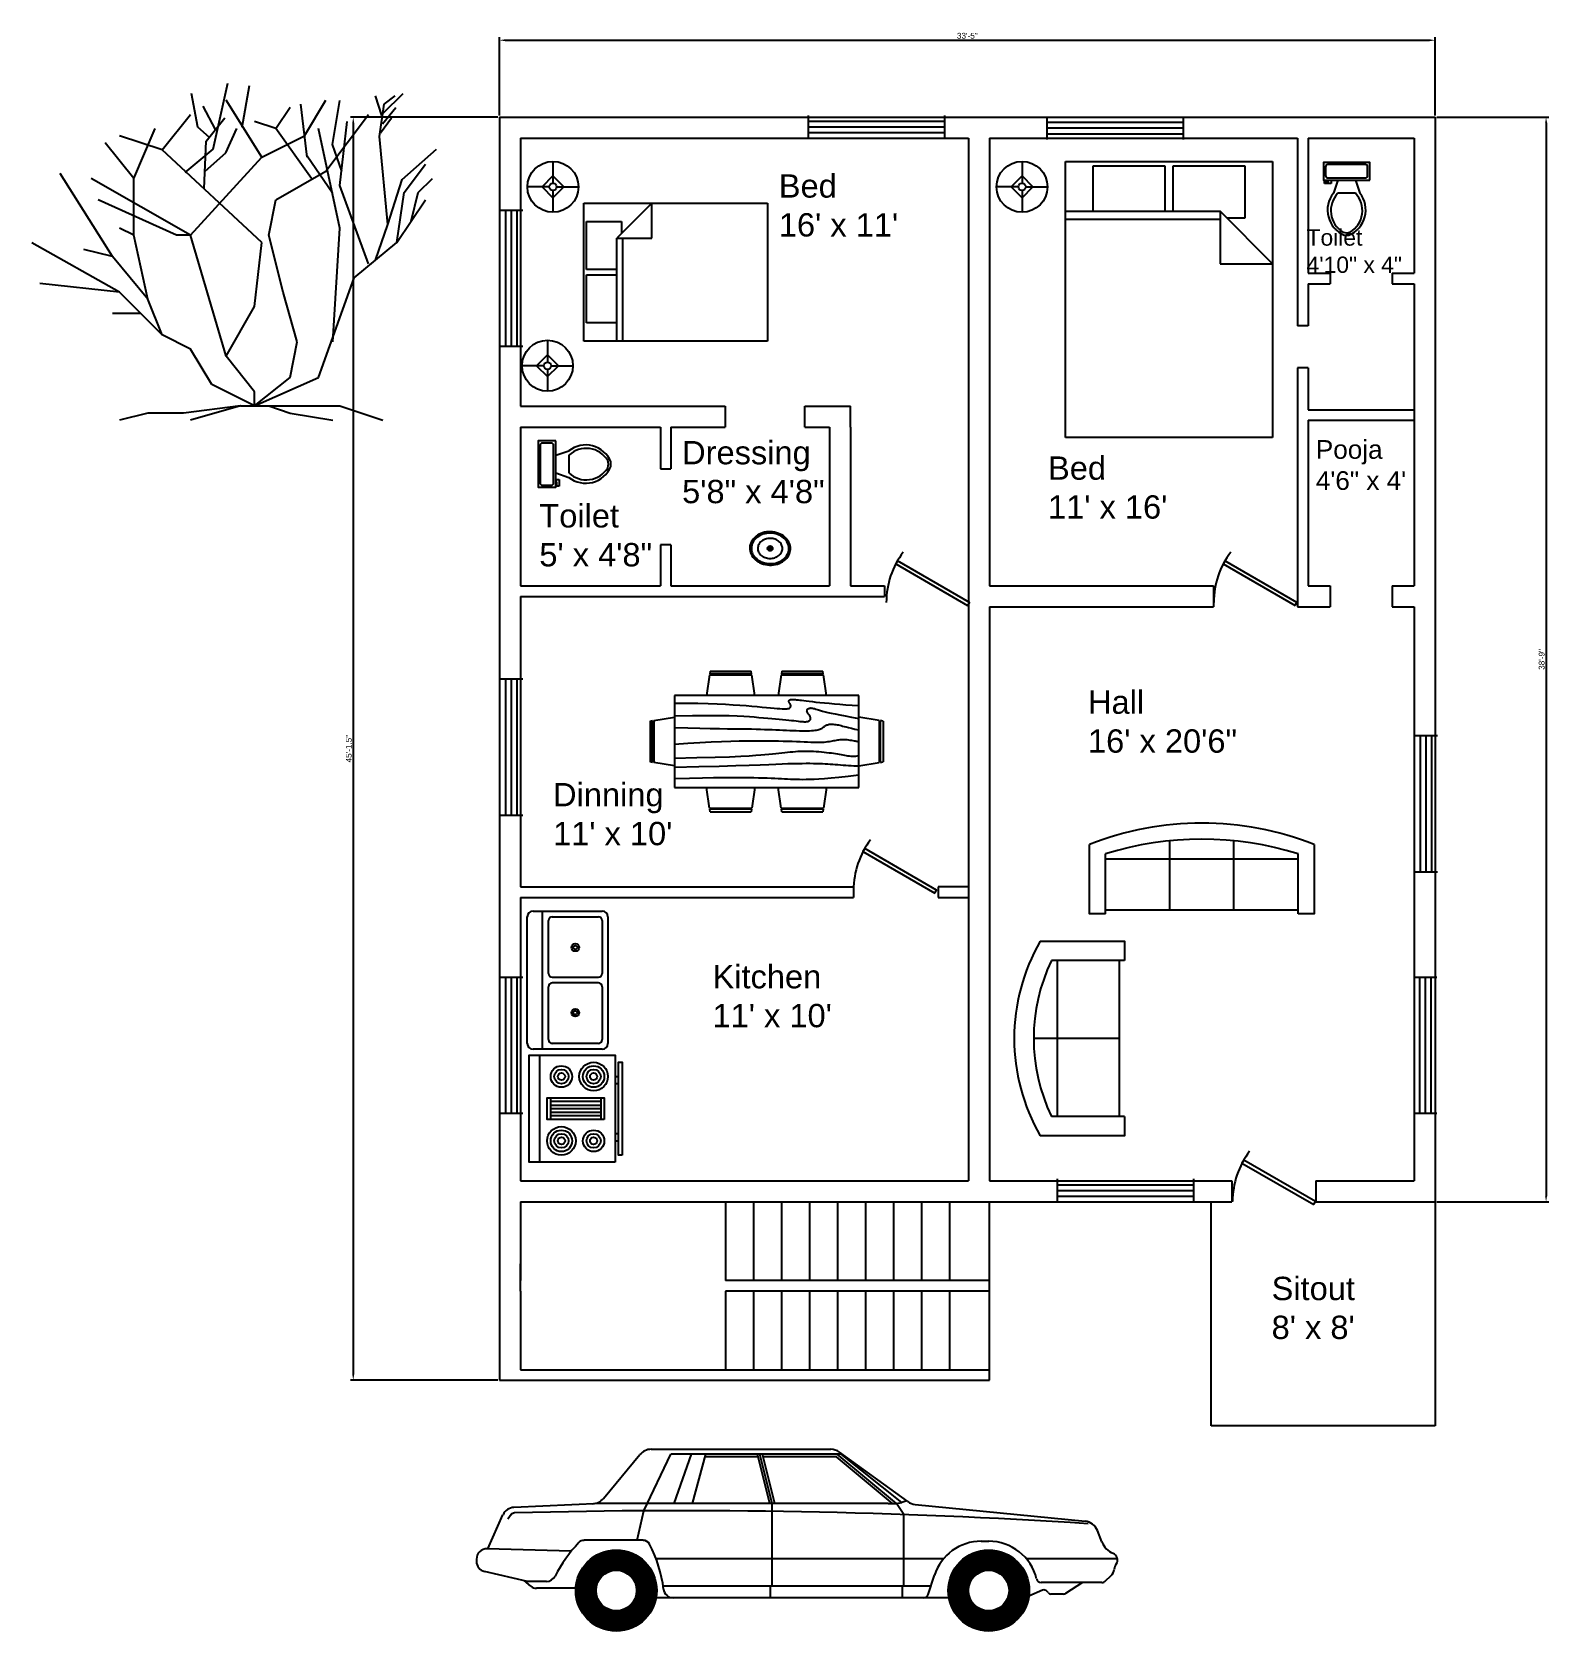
# Model space of a CAD drawing. Header units: millimetres. Extents: x 1328 to 1978, y 1372 to 2058.
import ezdxf

# ---------------------------------------------------------------- set-up
doc = ezdxf.new("R2010")
doc.units = ezdxf.units.MM
for name, color, linetype in [('dim', 16, 'Continuous'), ('landscape', 10, 'Continuous'), ('Title Block', 202, 'Continuous')]:
    doc.layers.add(name, color=color, linetype=linetype)
doc.styles.get("Standard").update_dxf_attribs({"font": 'arial.ttf'})
doc.dimstyles.new('Copy of ISO-25', dxfattribs={"dimtxt": 2.5, "dimasz": 2.5, "dimexe": 1.2495, "dimexo": 0.625, "dimtad": 1, "dimlunit": 3, "dimtxsty": 'Standard', "dimcen": 2.5, "dimadec": 0, "dimazin": 0, "dimtfac": 1, "dimtmove": 0, "dimatfit": 3, "dimfxl": 1, "dimarcsym": 0})

# ---------------------------------------------------------------- blocks, each defined once
blk = doc.blocks.new('Window - Wood Frame 36 in. Wide plan')
for p, q in [((0, 6), (0, 0)), ((0, 4.5), (36, 4.5)), ((36, 6), (36, 0)), ((0, 3), (36, 3)), ((0, 1.5), (36, 1.5))]:
    blk.add_line(p, q)
blk = doc.blocks.new('Door - Right Hung 36 in.')
blk.add_lwpolyline([(-0.75, -1.3), (0, 0), (-31.18, 18), (-31.93, 16.7)], close=True)
blk.add_arc((0, 0), 36, 142.68987, 180)
blk = doc.blocks.new('Bed - Queen')
at = {"linetype": 'Continuous'}
for p, q in [((0, -80.00003), (0, 0)), ((0, 0), (59.99999, 0)), ((59.99999, 0), (59.99999, -80.00003)), ((7.99999, -1.2), (28.79998, -1.2)), ((7.99999, -14.4), (7.99999, -1.2)), ((28.79998, -1.2), (28.79998, -14.4)), ((31.19999, -1.2), (51.99999, -1.2)), ((31.19999, -14.4), (31.19999, -1.2)), ((51.99999, -1.2), (51.99999, -16.4)), ((0, -14.4), (44.8, -14.4)), ((44.8, -16.8), (0, -16.8)), ((59.99999, -29.6), (44.8, -14.4)), ((44.8, -14.4), (44.8, -29.6)), ((51.99999, -16.4), (46.79936, -16.4)), ((44.8, -29.6), (59.99999, -29.6)), ((59.99999, -80.00003), (0, -80.00003))]:
    blk.add_line(p, q, dxfattribs=at)
blk = doc.blocks.new('Dining Set - 36 x 72 in.')
at = {"linetype": 'Continuous'}
for p, q in [((-22.2343, 26.00059), (-23.4847, 17.99762)), ((-22.2304, 26), (-5.7608, 26)), ((-22, 27.5), (-22.1562, 26.50042)), ((-5.8416, 26.5), (-22.1534, 26.5)), ((-22, 27.5), (-6, 27.5)), ((-5.8437, 26.49966), (-6, 27.5)), ((-4.5152, 17.99762), (-5.7655, 25.99926)), ((5.7657, 26.00059), (4.5153, 17.99762)), ((5.7696, 26), (22.2392, 26)), ((6, 27.5), (5.8438, 26.50042)), ((22.1584, 26.5), (5.8466, 26.5)), ((6, 27.5), (22, 27.5)), ((22.1563, 26.49966), (22, 27.5)), ((23.4848, 17.99762), (22.2345, 25.99926)), ((36, 18), (-36, 18)), ((-36, 18), (-36, -18)), ((36, -18), (36, 18)), ((-45.5, 8), (-44.5004, 8.15617)), ((-45.5, 8), (-45.5, -8)), ((-44.5, -8.15843), (-44.5, 8.15338)), ((-44.0006, 8.23428), (-35.9976, 9.48474)), ((-44, 8.23041), (-44, -8.23915)), ((44.0006, 8.23428), (35.9976, 9.48474)), ((44, 8.23041), (44, -8.23915)), ((44.5, -8.15843), (44.5, 8.15338)), ((45.5, 8), (44.5005, 8.15617)), ((45.5, 8), (45.5, -8)), ((-44.4997, -8.15631), (-45.5, -8)), ((-35.9976, -9.48476), (-43.9993, -8.2345)), ((35.9976, -9.48476), (43.9993, -8.2345)), ((44.4997, -8.15631), (45.5, -8)), ((-36, -18), (36, -18)), ((-22.2343, -26.0006), (-23.4847, -17.99762)), ((-4.5152, -17.99762), (-5.7655, -25.99928)), ((5.7657, -26.0006), (4.5153, -17.99762)), ((23.4848, -17.99762), (22.2345, -25.99928)), ((-22.2304, -26), (-5.7608, -26)), ((-22, -27.5), (-22.1562, -26.50044)), ((-5.8416, -26.5), (-22.1534, -26.5)), ((-22, -27.5), (-6, -27.5)), ((-5.8437, -26.49967), (-6, -27.5)), ((5.7696, -26), (22.2392, -26)), ((6, -27.5), (5.8438, -26.50044)), ((22.1584, -26.5), (5.8466, -26.5)), ((6, -27.5), (22, -27.5)), ((22.1563, -26.49967), (22, -27.5))]:
    blk.add_line(p, q, dxfattribs=at)
for points in [[(-36, 15), (-31.1772, 14.97754), (-26.8079, 14.91406), (-22.8538, 14.81543), (-19.276, 14.6875), (-16.0362, 14.53613), (-13.0957, 14.36718), (-10.4159, 14.18652), (-7.9583, 14), (-5.6904, 13.81315), (-3.6035, 13.63021), (-1.6954, 13.45508), (0.0365, 13.29166), (1.5945, 13.14388), (2.9811, 13.01562), (4.1988, 12.9108), (5.25, 12.83333), (6.1393, 12.78613), (6.8802, 12.76823), (7.4883, 12.77767), (7.9792, 12.8125), (8.3685, 12.87077), (8.6719, 12.95052), (8.9049, 13.0498), (9.0833, 13.16666), (9.2205, 13.29899), (9.3216, 13.44401), (9.3895, 13.59879), (9.4271, 13.76041), (9.4373, 13.92594), (9.4232, 14.09245), (9.3875, 14.257), (9.3333, 14.41666), (9.2638, 14.56917), (9.1836, 14.71484), (9.0975, 14.85465), (9.0104, 14.98958), (8.9272, 15.1206), (8.8529, 15.2487), (8.7922, 15.37483), (8.75, 15.5), (8.7305, 15.62467), (8.7344, 15.74739), (8.7617, 15.86621), (8.8125, 15.97916), (8.8867, 16.08431), (8.9844, 16.17968), (9.1055, 16.26334), (9.25, 16.33333), (9.4189, 16.38802), (9.6172, 16.42708), (9.8506, 16.45052), (10.125, 16.45833), (10.4463, 16.45052), (10.8203, 16.42708), (11.2529, 16.38802), (11.75, 16.33333), (12.3184, 16.26318), (12.9694, 16.17838), (13.7151, 16.07991), (14.5677, 15.96875), (15.5395, 15.84586), (16.6426, 15.71224), (17.8893, 15.56884), (19.2917, 15.41666), (20.859, 15.25667), (22.5879, 15.08984), (24.4721, 14.91715), (26.5052, 14.73958), (28.6809, 14.5581), (30.9929, 14.3737), (33.4347, 14.18733), (36, 14)], [(-36, 10), (-28.9766, 10.14274), (-23.1725, 10.20442), (-18.4241, 10.19775), (-14.5677, 10.13541), (-11.4399, 10.03011), (-8.877, 9.89453), (-6.7154, 9.74137), (-4.7917, 9.58333), (-2.9698, 9.43082), (-1.2246, 9.28515), (0.4415, 9.14534), (2.026, 9.01041), (3.5266, 8.87939), (4.9408, 8.7513), (6.266, 8.62516), (7.5, 8.5), (8.6411, 8.37549), (9.6914, 8.2539), (10.6538, 8.13818), (11.5312, 8.03125), (12.3267, 7.93603), (13.043, 7.85547), (13.6831, 7.79248), (14.25, 7.75), (14.7471, 7.7303), (15.1797, 7.73307), (15.5537, 7.75732), (15.875, 7.80208), (16.1494, 7.86637), (16.3828, 7.94922), (16.5811, 8.04964), (16.75, 8.16666), (16.8944, 8.29915), (17.0143, 8.44531), (17.1089, 8.60319), (17.1771, 8.77083), (17.218, 8.94629), (17.2305, 9.1276), (17.2137, 9.31282), (17.1667, 9.5), (17.0895, 9.6875), (16.987, 9.875), (16.8649, 10.0625), (16.7292, 10.25), (16.5856, 10.4375), (16.4401, 10.625), (16.2985, 10.8125), (16.1667, 11), (16.05, 11.18733), (15.9518, 11.3737), (15.8752, 11.5581), (15.8229, 11.73958), (15.798, 11.91715), (15.8034, 12.08984), (15.842, 12.25667), (15.9167, 12.41666), (16.0295, 12.56836), (16.1784, 12.70833), (16.3605, 12.83268), (16.5729, 12.9375), (16.8127, 13.01888), (17.0768, 13.07291), (17.3625, 13.0957), (17.6667, 13.08333), (17.9894, 13.03312), (18.3418, 12.94726), (18.7382, 12.82918), (19.1927, 12.68229), (19.7195, 12.51001), (20.3327, 12.31575), (21.0465, 12.10294), (21.875, 11.875), (22.8357, 11.63354), (23.959, 11.37304), (25.2786, 11.08618), (26.8282, 10.76562), (28.6414, 10.40405), (30.752, 9.99414), (33.1936, 9.52856), (36, 9)], [(-36, 5.5), (-30.7157, 5.3348), (-26.069, 5.20963), (-21.9946, 5.11767), (-18.4271, 5.05208), (-15.3009, 5.00602), (-12.5508, 4.97265), (-10.1112, 4.94515), (-7.9167, 4.91666), (-5.909, 4.88167), (-4.0586, 4.83984), (-2.3429, 4.79215), (-0.7396, 4.73958), (0.7739, 4.6831), (2.22, 4.6237), (3.6213, 4.56233), (5, 4.5), (6.373, 4.43782), (7.7344, 4.3776), (9.0723, 4.32129), (10.375, 4.27083), (11.6309, 4.22819), (12.8281, 4.19531), (13.9551, 4.17415), (15, 4.16666), (15.954, 4.17448), (16.819, 4.19791), (17.6001, 4.23698), (18.3021, 4.29166), (18.9299, 4.36198), (19.4883, 4.44791), (19.9823, 4.54948), (20.4167, 4.66666), (20.7969, 4.79899), (21.1302, 4.94401), (21.4245, 5.09879), (21.6875, 5.26041), (21.9271, 5.42594), (22.1511, 5.59245), (22.3672, 5.757), (22.5834, 5.91666), (22.8065, 6.06868), (23.0404, 6.21093), (23.2879, 6.34147), (23.5521, 6.45833), (23.8358, 6.55957), (24.142, 6.64323), (24.4735, 6.70735), (24.8334, 6.75), (25.2235, 6.76969), (25.642, 6.76692), (26.0858, 6.74267), (26.5521, 6.69791), (27.0379, 6.63362), (27.5404, 6.55078), (28.0565, 6.45036), (28.5834, 6.33333), (29.1242, 6.19987), (29.7071, 6.04687), (30.3661, 5.87044), (31.1354, 5.66666), (32.0493, 5.43164), (33.142, 5.16146), (34.4475, 4.85221), (36, 4.5)], [(-36, -1), (-30.7915, -0.6591), (-26.0195, -0.38216), (-21.6519, -0.16284), (-17.6563, 0.00521), (-14.0005, 0.12833), (-10.6523, 0.21289), (-7.5796, 0.26522), (-4.75, 0.29166), (-2.134, 0.29793), (0.2878, 0.28711), (2.5317, 0.26163), (4.6146, 0.22396), (6.5529, 0.17651), (8.3633, 0.12174), (10.0623, 0.06209), (11.6667, 0), (13.1899, -0.06201), (14.6341, -0.1211), (15.9982, -0.17432), (17.2813, -0.21875), (18.4823, -0.25147), (19.6003, -0.26953), (20.6343, -0.27002), (21.5834, -0.25), (22.4481, -0.20768), (23.2357, -0.14584), (23.9549, -0.06836), (24.6146, 0.02083), (25.2235, 0.11784), (25.7904, 0.21875), (26.3241, 0.31966), (26.8334, 0.41666), (27.3265, 0.50618), (27.8099, 0.58593), (28.2894, 0.65397), (28.7709, 0.70833), (29.2601, 0.74707), (29.763, 0.76823), (30.2855, 0.76985), (30.8334, 0.75), (31.4088, 0.70784), (31.9994, 0.64713), (32.589, 0.57275), (33.1615, 0.48958), (33.7008, 0.4025), (34.1908, 0.3164), (34.6153, 0.23616), (34.9584, 0.16666), (35.2099, 0.11165), (35.3848, 0.07031), (35.504, 0.04069), (35.5886, 0.02083), (35.6594, 0.00879), (35.7377, 0.0026), (35.8442, 0.00032), (36, 0)], [(-36, -6.5), (-27.1843, -6.31267), (-20.084, -6.1263), (-14.469, -5.9419), (-10.1094, -5.76042), (-6.7752, -5.58285), (-4.2363, -5.41016), (-2.2629, -5.24333), (-0.625, -5.08334), (0.8708, -4.93099), (2.2715, -4.78646), (3.5872, -4.64974), (4.8281, -4.52084), (6.0046, -4.39974), (7.127, -4.28646), (8.2053, -4.18099), (9.25, -4.08334), (10.2705, -3.99382), (11.2734, -3.91407), (12.2647, -3.84603), (13.25, -3.79167), (14.2354, -3.75293), (15.2266, -3.73177), (16.2295, -3.73015), (17.25, -3.75), (18.2912, -3.79248), (19.3451, -3.85547), (20.4009, -3.93604), (21.4479, -4.03125), (22.4754, -4.13819), (23.4727, -4.25391), (24.4289, -4.37549), (25.3334, -4.5), (26.1785, -4.62492), (26.9694, -4.74935), (27.7145, -4.87281), (28.4219, -4.99479), (29.1, -5.11483), (29.7572, -5.23242), (30.4016, -5.34709), (31.0417, -5.45834), (31.6837, -5.56437), (32.3262, -5.65821), (32.9658, -5.73153), (33.599, -5.77604), (34.2224, -5.78345), (34.8327, -5.74545), (35.4264, -5.65373), (36, -5.5)], [(-36, -10), (-26.4022, -9.81299), (-18.4675, -9.62891), (-11.9839, -9.45069), (-6.7396, -9.28125), (-2.5226, -9.12354), (0.8789, -8.98047), (3.6769, -8.85498), (6.0833, -8.75), (8.2767, -8.66765), (10.3021, -8.60677), (12.1712, -8.56543), (13.8958, -8.54167), (15.4876, -8.53353), (16.9583, -8.53907), (18.3197, -8.55632), (19.5834, -8.58334), (20.7616, -8.61841), (21.8685, -8.66081), (22.9188, -8.71004), (23.9271, -8.76563), (24.9081, -8.82707), (25.8763, -8.89388), (26.8465, -8.96558), (27.8334, -9.04167), (28.8474, -9.12118), (29.8828, -9.20117), (30.93, -9.27824), (31.9792, -9.34896), (33.0205, -9.40991), (34.0443, -9.45768), (35.0407, -9.48885), (36, -9.5)], [(-36, -14.5), (-30.0881, -14.33513), (-25.0332, -14.21224), (-20.7312, -14.12647), (-17.0781, -14.07292), (-13.97, -14.04671), (-11.3027, -14.04297), (-8.9724, -14.05681), (-6.875, -14.08334), (-4.9224, -14.11833), (-3.0905, -14.16016), (-1.3709, -14.20785), (0.2448, -14.26042), (1.7647, -14.3169), (3.1973, -14.3763), (4.5507, -14.43767), (5.8333, -14.5), (7.0554, -14.5621), (8.235, -14.62175), (9.3922, -14.67652), (10.5469, -14.72396), (11.7192, -14.76164), (12.929, -14.78711), (14.1965, -14.79794), (15.5417, -14.79167), (16.9933, -14.76424), (18.6152, -14.70508), (20.4804, -14.60197), (22.6615, -14.44271), (25.2312, -14.21509), (28.2624, -13.9069), (31.8277, -13.50594), (36, -13)]]:
    blk.add_lwpolyline(points, dxfattribs=at)
blk = doc.blocks.new('Sofa - Roundback Loveseat 5 ft.')
at = {"linetype": 'Continuous'}
for p, q in [((0, -32.44198), (0, -5.99998)), ((-24, -33.99998), (-24, -11.46958)), ((-23.9998, -13.38178), (23.99986, -13.38178)), ((24.00004, -33.99998), (24.00004, -11.46958)), ((-24, -32.44198), (24.00004, -32.44198))]:
    blk.add_line(p, q, dxfattribs=at)
for points in [[(-24, -33.99998), (-30, -33.99998), (-30, -7.99998)], [(30.00004, -7.99998), (30.00004, -33.99998), (24.00004, -33.99998)]]:
    blk.add_lwpolyline(points, dxfattribs=at)
for centre, radius, start, end in [((0, -60.24998), 60.24998, 60.13715, 119.8628), ((0, -61.38438), 55.38444, 64.32083, 115.6792)]:
    blk.add_arc(centre, radius, start, end, dxfattribs=at)
blk = doc.blocks.new('Sofa - Roundback 7 ft.')
at = {"linetype": 'Continuous'}
for p, q in [((-36.000027, -34), (-36.000027, -11.4696)), ((-12.00002, -32.4421), (-12.00003, -6.5971)), ((11.99997, -32.4421), (11.99998, -6.5971)), ((35.99998, -34), (35.99998, -11.4696)), ((-35.999844, -13.3819), (35.9998, -13.3819)), ((-36.000027, -32.4421), (35.99998, -32.4421))]:
    blk.add_line(p, q, dxfattribs=at)
for points in [[(-36.000027, -34), (-42.000027, -34), (-42.000027, -8)], [(41.99998, -8), (41.99998, -34), (35.99998, -34)]]:
    blk.add_lwpolyline(points, dxfattribs=at)
for centre, radius, start, end in [((0, -114.25), 114.25, 68.43141, 111.5686), ((-0.00001, -127.1968), 121.1968, 72.72033, 107.2797)]:
    blk.add_arc(centre, radius, start, end, dxfattribs=at)
blk = doc.blocks.new('Toilet - top')
for p, q in [((9.5, -6), (9.5, -2)), ((-10, -8.5), (-8, -8.5)), ((-10, -9.5), (-10, -8.5)), ((-7, -9.5), (-10, -9.5)), ((-8, -8.5), (-8, -8)), ((-7, -8), (-7, -9.5)), ((-4, -8), (-6, -14)), ((4, -14), (-4, -14)), ((4, -8), (6, -14))]:
    blk.add_line(p, q)
blk.add_lwpolyline([(10.5, -8), (10.5, 0), (-10.5, 0), (-10.5, -8)], close=True)
for points in [[(-9.5, -2), (-9.5, -6)], [(8.5, -1), (-8.5, -1)], [(-8.5, -7), (8.5, -7)]]:
    blk.add_lwpolyline(points)
for centre, radius, start, end in [((-8.62, -1.88), 0.884, 81.8699, 188.1301), ((-8.62, -6.12), 0.884, 171.8699, 278.1301), ((8.62, -1.88), 0.884, 351.8699, 98.1301), ((8.62, -6.12), 0.884, 261.8699, 8.1301), ((3.52, -21.58), 12.17, 141.46911, 247.97143), ((4.2, -21.82), 11.33, 136.36773, 238.94682), ((-3.52, -21.58), 12.17, 292.02843, 38.53071), ((-4.2, -21.82), 11.33, 301.05301, 43.63209), ((0, -27.88), 4, 245.73182, 294.26817), ((0, -29), 4, 254.86053, 285.13947)]:
    blk.add_arc(centre, radius, start, end)
blk = doc.blocks.new('Sink - Oval top')
for p, q in [((-1, 0), (1, 0)), ((0, 1), (0, -1))]:
    blk.add_line(p, q)
at = {"linetype": 'Continuous'}
for points in [[(-12.23, 0.39, 0.117634), (-11.46, -3.36, 0.104469), (-8.88, -6.8, 0.090016), (-5.08, -9.07, 0.08192), (-0.32, -10.02, 0.08192), (4.49, -9.38, 0.090016), (8.42, -7.36, 0.104469), (11.22, -4.09, 0.117634), (12.23, -0.39, 0.117634), (11.46, 3.36, 0.104469), (8.88, 6.8, 0.090016), (5.08, 9.07, 0.08192), (0.32, 10.02, 0.08192), (-4.49, 9.38, 0.090016), (-8.42, 7.36, 0.104469), (-11.22, 4.09, 0.117634)], [(-11.29, 0.16, 0.118622), (-10.52, -3.25, 0.104678), (-8.07, -6.36, 0.089562), (-4.54, -8.37, 0.081185), (-0.13, -9.15, 0.081185), (4.3, -8.49, 0.089562), (7.89, -6.58, 0.104678), (10.42, -3.55, 0.118622), (11.29, -0.16, 0.118622), (10.52, 3.25, 0.104678), (8.07, 6.36, 0.089562), (4.54, 8.37, 0.081185), (0.13, 9.15, 0.081185), (-4.3, 8.49, 0.089562), (-7.89, 6.58, 0.104678), (-10.42, 3.55, 0.118622)], [(-7.42, 0.08, 0.118283), (-6.91, -2.17, 0.104607), (-5.29, -4.21, 0.089718), (-2.97, -5.53, 0.081436), (-0.07, -6.04, 0.081436), (2.84, -5.59, 0.089718), (5.2, -4.33, 0.104607), (6.86, -2.32, 0.118283), (7.42, -0.08, 0.118283), (6.91, 2.17, 0.104607), (5.29, 4.21, 0.089718), (2.97, 5.53, 0.081436), (0.07, 6.04, 0.081436), (-2.84, 5.59, 0.089718), (-5.2, 4.33, 0.104607), (-6.86, 2.32, 0.118283)]]:
    blk.add_lwpolyline(points, format="xyb", close=True, dxfattribs=at)
for radius in [1.5, 1]:
    blk.add_circle((0, 0), radius)
blk = doc.blocks.new('Lamp - Table')
at = {"linetype": 'Continuous'}
for p, q in [((0, 7), (0, 1)), ((-1, 0), (-7, 0)), ((0, 3), (-3, 0)), ((-3, 0), (0, -3)), ((3, 0), (0, 3)), ((0, -3), (3, 0)), ((1, 0), (7, 0)), ((0, -1), (0, -7))]:
    blk.add_line(p, q, dxfattribs=at)
for radius in [7, 1]:
    blk.add_circle((0, 0), radius, dxfattribs=at)
blk = doc.blocks.new('Shrub - elevation')
for p, q in [((-11.433, 18.289), (-10.457, 22.749)), ((-12.471, 19.775), (-12.898, 22.044)), ((-8.16, 17.76), (-10.56, 21.6)), ((-9.48, 19.775), (-8.992, 22.592)), ((-5.28, 19.2), (-3.84, 21.6)), ((-0.508, 21.888), (-0.081, 20.558)), ((0.041, 20.714), (1.384, 22.044)), ((0.102, 21.34), (0.835, 21.888)), ((-14.88, 18.24), (-12.96, 20.64)), ((-11.28, 19.619), (-12.104, 21.184)), ((-7.2, 19.68), (-6.24, 21.12)), ((-5.086, 17.741), (-5.513, 21.34)), ((-3.84, 16.8), (-0.96, 20.64)), ((-3.377, 18.602), (-2.888, 21.575)), ((-0.203, 19.149), (0.102, 21.34)), ((-0.02, 20.01), (0.896, 21.105)), ((-16.8, 16.32), (-15.36, 19.68)), ((-11.677, 19.071), (-12.471, 19.775)), ((-11.921, 18.836), (-10.64, 20.401)), ((-10.579, 18.054), (-9.846, 19.697)), ((-7.2, 19.68), (-8.64, 20.16)), ((-4.8, 16.32), (-7.2, 19.68)), ((-2.88, 12.96), (-4.32, 19.68)), ((-2.88, 15.84), (-2.4, 20.16)), ((-0.142, 19.384), (0.59, 20.401)), ((-16.8, 16.32), (-18.72, 18.72)), ((-14.88, 18.24), (-17.76, 19.2)), ((-12.043, 15.628), (-11.921, 18.836)), ((-8.16, 17.76), (-5.28, 19.2)), ((-2.766, 16.802), (-3.377, 18.602)), ((0.346, 13.203), (-0.203, 19.149)), ((-8.16, 12), (-14.88, 18.24)), ((-13.325, 16.724), (-11.433, 18.289)), ((-12.96, 12.48), (-8.16, 17.76)), ((-11.982, 16.802), (-10.579, 18.054)), ((-3.377, 15.315), (-5.086, 17.819)), ((1.323, 16.254), (3.642, 18.289)), ((1.44, 15.36), (2.88, 17.28)), ((-18.24, 11.04), (-21.755, 16.655)), ((-12.96, 12.48), (-19.68, 16.32)), ((-16.8, 12.48), (-16.8, 16.32)), ((-7.2, 14.88), (-3.84, 16.8)), ((0.346, 13.203), (1.323, 16.254)), ((2.4, 15.36), (3.36, 16.32)), ((-0.96, 10.56), (-2.88, 15.84)), ((0.96, 12), (1.44, 15.36)), ((1.92, 13.44), (2.4, 15.36)), ((-13.92, 12.48), (-19.2, 14.88)), ((-7.68, 12.48), (-7.2, 14.88)), ((0.96, 12), (2.88, 14.88)), ((-16.8, 12.48), (-17.76, 12.96)), ((-3.36, 5.28), (-2.88, 12.96)), ((-0.48, 10.8), (0.346, 13.203)), ((-17.76, 8.64), (-23.663, 11.961)), ((-15.84, 8.16), (-16.8, 12.48)), ((-12.96, 12.48), (-13.92, 12.48)), ((-10.56, 4.32), (-12.96, 12.48)), ((-8.64, 7.68), (-8.16, 12)), ((-6.72, 8.64), (-7.68, 12.48)), ((-1.92, 9.6), (0.96, 12)), ((-18.24, 11.04), (-20.16, 11.52)), ((-15.84, 8.16), (-18.24, 11.04)), ((-17.76, 8.64), (-23.128, 9.222)), ((-14.88, 5.76), (-17.76, 8.64)), ((-5.76, 5.28), (-6.72, 8.64)), ((-4.32, 2.88), (-1.92, 9.6)), ((-14.88, 5.76), (-15.84, 8.16)), ((-10.56, 4.32), (-8.64, 7.68)), ((-16.32, 7.2), (-18.24, 7.2)), ((-12.96, 4.8), (-14.88, 5.76)), ((-11.52, 2.4), (-12.96, 4.8)), ((-8.64, 1.92), (-10.56, 4.32)), ((-6.24, 2.88), (-5.76, 5.28)), ((-8.64, 0.96), (-11.52, 2.4)), ((-8.64, 0.96), (-4.32, 2.88)), ((-8.64, 0.96), (-6.24, 2.88)), ((-8.64, 0.96), (-8.64, 1.92)), ((-15.84, 0.48), (-17.76, 0)), ((-13.44, 0.48), (-15.84, 0.48)), ((-9.6, 0.96), (-13.44, 0.48)), ((-9.6, 0.96), (-12.96, 0)), ((-9.6, 0.96), (-7.68, 0.96)), ((-8.64, 0.96), (-2.88, 0.96)), ((-7.68, 0.96), (-6.24, 0.48)), ((-6.24, 0.48), (-3.36, 0)), ((-2.88, 0.96), (0, 0))]:
    blk.add_line(p, q)
blk = doc.blocks.new('Car - sedan  side')
at = {"linetype": 'Continuous'}
for p, q in [((-139.53, 35.99), (-129.64, 47.91)), ((-128.57, 32.64), (-121.22, 48.02)), ((-77.81, 49.34), (-126.58, 49.34)), ((-74.7, 48.02), (-121.22, 48.02)), ((-120.32, 34.67), (-115.67, 48.02)), ((-115.4, 34.67), (-111.74, 48.02)), ((-94.41, 34.67), (-97.73, 48.02)), ((-93.72, 34.67), (-97.04, 48.02)), ((-93.03, 34.67), (-96.34, 48.02)), ((-60.02, 34.65), (-76.07, 48.02)), ((-56.87, 35.13), (-75.48, 48.59)), ((-58.54, 34.93), (-74.99, 48.02)), ((-97.55, 47.3), (-111.94, 47.3)), ((-76.26, 47.3), (-96.16, 47.3)), ((-61.08, 34.66), (-76.26, 47.3)), ((-60.02, 34.65), (-58.54, 34.93)), ((-57.21, 35.38), (-58.54, 34.93)), ((-170.93, 22.32), (-166.81, 31.56)), ((-164.57, 31.6), (-165.48, 30.35)), ((-140.23, 34.67), (-163.88, 33.56)), ((-62.28, 34.67), (-140.23, 34.67)), ((-130.39, 24.63), (-128.57, 32.64)), ((-93.72, 19.62), (-93.72, 34.67)), ((-62.28, 34.67), (-60.02, 34.65)), ((-57.97, 31.61), (-60.02, 34.65)), ((-57.97, 19.62), (-57.97, 31.61)), ((-54.93, 34.4), (-8.75, 29.8)), ((-4.21, 24.18), (-5.42, 27.27)), ((-148.26, 21.7), (-171.11, 22.33)), ((-128.78, 24.63), (-144.79, 24.63)), ((-36.97, 24.38), (-34.94, 24.38)), ((-174, 19.51), (-174, 18.91)), ((-47.2, 19.62), (-125.23, 19.62)), ((-93.72, 12.14), (-93.72, 19.62)), ((-57.97, 12.14), (-57.97, 19.62)), ((0, 19.62), (-24.7, 19.62)), ((-160.12, 13.48), (-171.81, 16.16)), ((-159.22, 12.14), (-161.08, 13.7)), ((-155.01, 13.48), (-160.12, 13.48)), ((-51.4, 9.89), (-49.69, 15.14)), ((-4.23, 13.19), (-20.72, 13.19)), ((-9.5, 13.19), (-14.1, 10.2)), ((-3.22, 13.59), (-1.77, 14.97)), ((-147.03, 11.6), (-157.73, 11.6)), ((-120.62, 9.03), (-125.23, 9.03)), ((-50.67, 12.14), (-123.32, 12.14)), ((-45.76, 9.03), (-120.62, 9.03)), ((-94.21, 9.03), (-94.21, 12.14)), ((-58.39, 9.03), (-58.39, 12.14)), ((-20.36, 11.06), (-24.06, 9.44)), ((-18.83, 10.42), (-19.11, 10.76)), ((-14.68, 10.03), (-18.01, 10.03))]:
    blk.add_line(p, q, dxfattribs=at)
at = {"linetype": 'Continuous', "const_width": 5.49}
for points in [[(-127.8, 11, -1), (-144.3, 11, -1)], [(-26.69, 11, -1), (-43.19, 11, -1)]]:
    blk.add_lwpolyline(points, format="xyb", close=True, dxfattribs=at)
at = {"linetype": 'Continuous'}
for centre, radius in [((-136.05, 11), 11), ((-34.94, 11), 11), ((-136.05, 11), 5.51), ((-34.94, 11), 5.51)]:
    blk.add_circle(centre, radius, dxfattribs=at)
for centre, radius, start, end in [((-126.58, 45.38), 3.97, 90, 140.3029), ((-77.81, 45.38), 3.97, 54.135, 90), ((-142.58, 38.53), 3.97, 272.6827, 320.3029), ((-54.54, 38.35), 3.97, 234.135, 264.3123), ((-163.72, 30.18), 3.38, 92.6827, 155.9736), ((-163.62, 30.91), 1.17, 91.491, 143.9553), ((-118.51, -1702.12), 1734.79, 86.34698, 91.49105), ((-9.15, 25.82), 4, 21.3107, 84.3123), ((-171.18, 19.51), 2.82, 88.4193, 180), ((-118.09, -2.78), 38.85, 136.3964, 152.9097), ((-144.79, 22.64), 1.98, 90, 136.3964), ((-128.78, 22.64), 1.98, 28.1371, 90), ((-157.14, 7.48), 34.14, 6.5135, 28.1371), ((-36.97, 11), 13.38, 90, 161.9732), ((-34.94, 11), 13.38, 13.5864, 90), ((0.9, 26.18), 5.49, 201.3107, 247.7048), ((-171.18, 18.91), 2.82, 180, 257.0905), ((-1.92, 19.3), 1.94, 325.3744, 67.7048), ((2.46, 16.28), 3.37, 145.3744, 172.3839), ((-155.01, 16.1), 2.62, 270, 332.9097), ((-20.72, 14.43), 1.24, 193.5864, 270), ((-4.23, 14.65), 1.46, 270, 313.7173), ((-3.82, 17.12), 2.96, 313.7173, 352.3839), ((-157.73, 13.93), 2.32, 230.1291, 270), ((-120.62, 11.65), 2.62, 186.5135, 270), ((-52.58, 10.27), 1.24, 270, 341.9732), ((-19.93, 10.09), 1.06, 39.301, 113.7159), ((-18.01, 11.09), 1.06, 219.301, 270), ((-14.68, 11.09), 1.06, 270, 303.047)]:
    blk.add_arc(centre, radius, start, end, dxfattribs=at)
blk = doc.blocks.new('Range-Oven - 30 in top')
for p, q in [((0, -3), (30, -3)), ((12, -6), (18, -6)), ((13, -20), (13, -6)), ((14, -6), (14, -20)), ((15, -20), (15, -6)), ((16, -6), (16, -20)), ((17, -20), (17, -6)), ((18, -20), (12, -20)), ((6, -24), (6, -25)), ((8, -25), (8, -24)), ((22, -25), (22, -24)), ((24, -24), (24, -25))]:
    blk.add_line(p, q)
for points in [[(0, -24), (0, 0), (30, 0), (30, -24)], [(12, -21), (12, -5), (18, -5), (18, -21)], [(2, -26), (2, -25), (28, -25), (28, -26)]]:
    blk.add_lwpolyline(points, close=True)
for centre, radius in [((6, -9), 4), ((6, -9), 3), ((6, -9), 2), ((6, -9), 1), ((24, -9), 3), ((24, -9), 2), ((24, -9), 1), ((6, -18), 3), ((6, -18), 2), ((6, -18), 1), ((24, -18), 4), ((24, -18), 3), ((24, -18), 2), ((24, -18), 1)]:
    blk.add_circle(centre, radius)
blk = doc.blocks.new('Sink-double - 36 in top')
for p, q in [((-18, -4), (18, -4)), ((-0.75, -18.5), (-0.75, -6.5)), ((0.75, -6.5), (0.75, -18.5))]:
    blk.add_line(p, q)
for points in [[(-16.5, 0), (16.5, 0)], [(-18, -19.5), (-18, -1.5)], [(18, -1.5), (18, -19.5)], [(-16.5, -18.5), (-16.5, -6.5)], [(-15.5, -5.5), (-1.75, -5.5)], [(1.75, -5.5), (15.5, -5.5)], [(16.5, -6.5), (16.5, -18.5)], [(-1.75, -19.5), (-15.5, -19.5)], [(15.5, -19.5), (1.75, -19.5)], [(16.5, -21), (-16.5, -21)]]:
    blk.add_lwpolyline(points)
for centre, radius in [((-8.5, -12.5), 1), ((-8.5, -12.5), 0.5), ((8.5, -12.5), 1), ((8.5, -12.5), 0.5)]:
    blk.add_circle(centre, radius)
for centre, radius, start, end in [((-16.5, -1.5), 1.5, 90, 180), ((16.5, -1.5), 1.5, 0, 90), ((-15.5, -6.5), 1, 90, 180), ((-1.75, -6.5), 1, 0, 90), ((1.75, -6.5), 1, 90, 180), ((15.5, -6.5), 1, 0, 90), ((-16.5, -19.5), 1.5, 180, 270), ((-15.5, -18.5), 1, 180, 270), ((-1.75, -18.5), 1, 270, 0), ((1.75, -18.5), 1, 180, 270), ((15.5, -18.5), 1, 270, 0), ((16.5, -19.5), 1.5, 270, 0)]:
    blk.add_arc(centre, radius, start, end)
blk = doc.blocks.new('*D20')
at = {"layer": 'Defpoints', "color": 0, "transparency": 16777216}
for p in [(1929.14, 2054.2), (1528.14, 2021.29), (1929.14, 2021.29)]:
    blk.add_point(p, dxfattribs=at)
at = {"layer": 'dim', "color": 0, "lineweight": -2, "transparency": 16777216}
for p, q in [((1528.14, 2021.92), (1528.14, 2055.45)), ((1530.64, 2054.2), (1926.64, 2054.2)), ((1929.14, 2021.92), (1929.14, 2055.45))]:
    blk.add_line(p, q, dxfattribs=at)
at = {"layer": 'dim', "color": 0, "transparency": 16777216}
for points in [[(1530.64, 2054.61), (1530.64, 2053.78), (1528.14, 2054.2)], [(1926.64, 2054.61), (1926.64, 2053.78), (1929.14, 2054.2)]]:
    blk.add_solid(points, dxfattribs=at)
at = {"layer": 'dim', "color": 0, "transparency": 16777216, "insert": (1728.64, 2056.1), "char_height": 2.5, "attachment_point": 5}
blk.add_mtext('33\'-5"', dxfattribs=at)
blk = doc.blocks.new('*D21')
at = {"layer": 'Defpoints', "color": 0, "transparency": 16777216}
for p in [(1929.14, 2021.29), (1929.14, 1556.29), (1976.64, 1556.29)]:
    blk.add_point(p, dxfattribs=at)
at = {"layer": 'dim', "color": 0, "lineweight": -2, "transparency": 16777216}
for p, q in [((1929.76, 2021.29), (1977.89, 2021.29)), ((1976.64, 2018.79), (1976.64, 1558.79)), ((1929.76, 1556.29), (1977.89, 1556.29))]:
    blk.add_line(p, q, dxfattribs=at)
at = {"layer": 'dim', "color": 0, "transparency": 16777216}
for points in [[(1976.23, 2018.79), (1977.06, 2018.79), (1976.64, 2021.29)], [(1976.23, 1558.79), (1977.06, 1558.79), (1976.64, 1556.29)]]:
    blk.add_solid(points, dxfattribs=at)
at = {"layer": 'dim', "color": 0, "transparency": 16777216, "insert": (1974.74, 1788.79), "char_height": 2.5, "attachment_point": 5, "rotation": 90}
blk.add_mtext('38\'-9"', dxfattribs=at)
blk = doc.blocks.new('*D22')
at = {"layer": 'Defpoints', "color": 0, "transparency": 16777216}
for p in [(1528.14, 2021.29), (1465.53, 1479.79), (1528.14, 1479.79)]:
    blk.add_point(p, dxfattribs=at)
at = {"layer": 'dim', "color": 0, "lineweight": -2, "transparency": 16777216}
for p, q in [((1527.51, 2021.29), (1464.28, 2021.29)), ((1465.53, 2018.79), (1465.53, 1482.29)), ((1527.51, 1479.79), (1464.28, 1479.79))]:
    blk.add_line(p, q, dxfattribs=at)
at = {"layer": 'dim', "color": 0, "transparency": 16777216}
for points in [[(1465.11, 2018.79), (1465.94, 2018.79), (1465.53, 2021.29)], [(1465.11, 1482.29), (1465.94, 1482.29), (1465.53, 1479.79)]]:
    blk.add_solid(points, dxfattribs=at)
at = {"layer": 'dim', "color": 0, "transparency": 16777216, "insert": (1463.63, 1750.54), "char_height": 2.5, "attachment_point": 5, "rotation": 90}
blk.add_mtext('45\'-1.5"', dxfattribs=at)

msp = doc.modelspace()

# ---------------------------------------------------------------- linework, layer by layer
for p, q in [((1528.138, 2021.292), (1929.138, 2021.292)), ((1528.138, 2021.292), (1528.138, 1556.292)), ((1929.138, 2021.292), (1929.138, 1556.292)), ((1537.138, 2012.292), (1729.138, 2012.292)), ((1537.138, 2012.292), (1537.138, 1897.292)), ((1729.138, 2012.292), (1729.138, 1820.292)), ((1738.138, 2012.292), (1738.138, 1820.292)), ((1738.138, 2012.292), (1870.138, 2012.292)), ((1870.138, 2012.292), (1870.138, 1931.792)), ((1874.638, 2012.292), (1874.638, 1954.292)), ((1874.638, 2012.292), (1920.138, 2012.292)), ((1920.138, 2012.292), (1920.138, 1954.292)), ((1874.638, 1954.292), (1884.138, 1954.292)), ((1884.138, 1954.292), (1884.138, 1949.792)), ((1910.638, 1954.292), (1910.638, 1949.792)), ((1910.638, 1954.292), (1920.138, 1954.292)), ((1874.638, 1949.792), (1884.138, 1949.792)), ((1874.638, 1949.792), (1874.638, 1931.792)), ((1910.638, 1949.792), (1920.138, 1949.792)), ((1920.138, 1949.792), (1920.138, 1820.292)), ((1874.638, 1931.792), (1870.138, 1931.792)), ((1874.638, 1913.792), (1870.138, 1913.792)), ((1870.138, 1913.792), (1870.138, 1820.292)), ((1874.638, 1913.792), (1874.638, 1895.792)), ((1537.138, 1897.292), (1624.926, 1897.292)), ((1624.926, 1897.292), (1624.926, 1888.292)), ((1659.059, 1888.292), (1659.059, 1897.292)), ((1659.059, 1897.292), (1678.638, 1897.292)), ((1678.638, 1888.292), (1678.638, 1897.292)), ((1874.638, 1895.792), (1920.138, 1895.792)), ((1537.138, 1888.292), (1597.138, 1888.292)), ((1537.138, 1888.292), (1537.138, 1820.292)), ((1597.138, 1888.292), (1597.138, 1870.498)), ((1601.638, 1888.292), (1601.638, 1870.498)), ((1601.638, 1888.292), (1624.926, 1888.292)), ((1659.059, 1888.292), (1669.638, 1888.292)), ((1669.638, 1888.292), (1669.638, 1820.292)), ((1678.638, 1888.292), (1678.638, 1820.292)), ((1874.638, 1891.292), (1920.138, 1891.292)), ((1874.638, 1891.292), (1874.638, 1820.292)), ((1537.138, 1870.498), (1537.138, 1837.942)), ((1597.138, 1870.498), (1601.638, 1870.498)), ((1597.138, 1837.942), (1597.138, 1820.292)), ((1601.638, 1837.942), (1597.138, 1837.942)), ((1601.638, 1837.942), (1601.638, 1820.292)), ((1537.138, 1820.292), (1597.138, 1820.292)), ((1601.638, 1820.292), (1669.638, 1820.292)), ((1624.926, 1820.292), (1659.059, 1820.292)), ((1678.638, 1820.292), (1693.138, 1820.292)), ((1693.138, 1820.292), (1693.138, 1815.792)), ((1729.138, 1820.292), (1729.138, 1811.292)), ((1738.138, 1820.292), (1834.138, 1820.292)), ((1834.138, 1820.292), (1834.138, 1811.292)), ((1870.138, 1820.292), (1870.138, 1811.292)), ((1874.638, 1820.292), (1884.138, 1820.292)), ((1884.138, 1820.292), (1884.138, 1811.292)), ((1910.638, 1820.292), (1910.638, 1811.292)), ((1910.638, 1820.292), (1920.138, 1820.292)), ((1537.138, 1815.792), (1597.138, 1815.792)), ((1537.138, 1815.792), (1693.138, 1815.792)), ((1537.138, 1815.792), (1537.138, 1799.358)), ((1537.138, 1811.292), (1537.138, 1691.292)), ((1729.138, 1811.292), (1729.138, 1691.292)), ((1738.138, 1811.292), (1738.138, 1565.292)), ((1738.138, 1811.292), (1834.138, 1811.292)), ((1870.138, 1811.292), (1884.138, 1811.292)), ((1910.638, 1811.292), (1920.138, 1811.292)), ((1920.138, 1811.292), (1920.138, 1565.292)), ((1537.138, 1691.292), (1679.937, 1691.292)), ((1537.138, 1686.792), (1679.911, 1686.792)), ((1537.138, 1686.792), (1537.138, 1565.292)), ((1679.911, 1689.928), (1679.911, 1686.792)), ((1729.138, 1691.292), (1716.096, 1691.292)), ((1716.096, 1691.292), (1716.096, 1686.792)), ((1716.096, 1686.792), (1729.138, 1686.792)), ((1729.138, 1691.292), (1729.138, 1674.788)), ((1729.138, 1686.792), (1729.138, 1565.292)), ((1537.138, 1565.292), (1729.138, 1565.292)), ((1738.138, 1565.292), (1841.928, 1565.292)), ((1841.928, 1565.292), (1841.928, 1556.292)), ((1877.928, 1565.292), (1877.928, 1556.292)), ((1877.928, 1565.292), (1920.138, 1565.292)), ((1528.138, 1556.292), (1528.138, 1479.792)), ((1537.138, 1556.292), (1841.928, 1556.292)), ((1537.138, 1556.292), (1537.138, 1522.542)), ((1625.033, 1556.292), (1625.033, 1522.542)), ((1637.033, 1556.292), (1637.033, 1522.542)), ((1649.033, 1556.292), (1649.033, 1522.542)), ((1661.033, 1556.292), (1661.033, 1522.542)), ((1673.033, 1556.292), (1673.033, 1522.542)), ((1685.033, 1556.292), (1685.033, 1522.542)), ((1697.033, 1556.292), (1697.033, 1522.542)), ((1709.033, 1556.292), (1709.033, 1522.542)), ((1721.033, 1556.292), (1721.033, 1522.542)), ((1738.138, 1479.792), (1738.138, 1556.292)), ((1833.138, 1460.292), (1833.138, 1556.292)), ((1877.928, 1556.292), (1929.138, 1556.292)), ((1929.138, 1556.292), (1929.138, 1460.292)), ((1537.138, 1518.042), (1537.138, 1529.709)), ((1738.138, 1522.542), (1625.033, 1522.542)), ((1537.138, 1518.042), (1537.138, 1484.292)), ((1738.138, 1518.042), (1625.033, 1518.042)), ((1625.033, 1518.042), (1625.033, 1484.292)), ((1637.033, 1518.042), (1637.033, 1484.292)), ((1649.033, 1518.042), (1649.033, 1484.292)), ((1661.033, 1518.042), (1661.033, 1484.292)), ((1673.033, 1518.042), (1673.033, 1484.292)), ((1685.033, 1518.042), (1685.033, 1484.292)), ((1697.033, 1518.042), (1697.033, 1484.292)), ((1709.033, 1518.042), (1709.033, 1484.292)), ((1721.033, 1518.042), (1721.033, 1484.292)), ((1537.138, 1484.292), (1738.138, 1484.292)), ((1528.138, 1479.792), (1738.138, 1479.792)), ((1929.138, 1460.292), (1833.138, 1460.292))]:
    msp.add_line(p, q)

# ---------------------------------------------------------------- block references
for name, p, xscale, yscale, zscale in [('Window - Wood Frame 36 in. Wide plan', (1660.493, 2012.265), 1.622257232948956, 1.622257232948956, 1.622257232948956), ('Window - Wood Frame 36 in. Wide plan', (1762.704, 2011.715), 1.622257232948956, 1.622257232948956, 1.622257232948956), ('Door - Right Hung 36 in.', (1729.518, 1813.215), 0.9884365149094102, 0.9884365149094102, 0.9884365149094102), ('Door - Right Hung 36 in.', (1869.822, 1813.215), 0.9884365149094102, 0.9884365149094102, 0.9884365149094102), ('Door - Right Hung 36 in.', (1715.494, 1689.928), 0.9884365149094102, 0.9884365149094102, 0.9884365149094102), ('Door - Right Hung 36 in.', (1877.897, 1556.396), 0.9884365149094102, 0.9884365149094102, 0.9884365149094102), ('Window - Wood Frame 36 in. Wide plan', (1767.202, 1556.35), 1.622257232948956, 1.622257232948956, 1.622257232948956)]:
    msp.add_blockref(name, p, dxfattribs=dict(xscale=xscale, yscale=yscale, zscale=zscale))
at = {"xscale": 1.622257232948956, "yscale": 1.622257232948956, "zscale": 1.622257232948956, "rotation": 90}
for p in [(1538.196, 1923.015), (1538.196, 1722.091), (1930.135, 1697.766), (1538.196, 1594.265), (1929.81, 1594.265)]:
    msp.add_blockref('Window - Wood Frame 36 in. Wide plan', p, dxfattribs=at)
at = {"layer": 'landscape'}
for name, p, xscale, yscale, zscale in [('Shrub - elevation', (1478.134, 1891.353), 6.35, 6.35, 6.35), ('Lamp - Table', (1551.084, 1991.344), 1.558454728344599, 1.558454728344599, 1.558454728344599), ('Lamp - Table', (1752.092, 1991.344), 1.558454728344599, 1.558454728344599, 1.558454728344599), ('Bed - Queen', (1770.735, 2002.153), 1.477409336964066, 1.477409336964066, 1.477409336964066), ('Toilet - top', (1891.176, 2001.851), 0.9477782732984298, 0.9477782732984298, 0.9477782732984298), ('Lamp - Table', (1548.747, 1914.671), 1.558454728344599, 1.558454728344599, 1.558454728344599), ('Sink - Oval top', (1644.146, 1836.372), 0.7122040455942066, 0.7122040455942066, 0.7122040455942066), ('Dining Set - 36 x 72 in.', (1642.622, 1753.621), 1.096787816583603, 1.096787816583603, 1.096787816583603), ('Sofa - Roundback 7 ft.', (1829.133, 1718.627), 1.145133416745396, 1.145133416745396, 1.145133416745396), ('Car - sedan  side', (1792.972, 1372.329), 1.578322251327104, 1.578322251327104, 1.578322251327104)]:
    msp.add_blockref(name, p, dxfattribs=dict(at, xscale=xscale, yscale=yscale, zscale=zscale))
for name, p, xscale, yscale, zscale, rotation in [('Bed - Queen', (1564.332, 1925.261), 0.984569586291319, 0.984569586291319, 0.984569586291319, 90), ('Toilet - top', (1544.694, 1872.509), 0.9477782732984298, 0.9477782732984298, 0.9477782732984298, 90), ('Sink-double - 36 in top', (1540.106, 1651.337), 1.645350729041869, 1.645350729041869, 1.645350729041869, 90), ('Sofa - Roundback Loveseat 5 ft.', (1748.731, 1626.326), 1.391626814000085, 1.391626814000085, 1.391626814000085, 90.00001531366007), ('Range-Oven - 30 in top', (1540.947, 1573.244), 1.531589164053746, 1.531589164053746, 1.531589164053746, 90)]:
    msp.add_blockref(name, p, dxfattribs=dict(at, xscale=xscale, yscale=yscale, zscale=zscale, rotation=rotation))

# ---------------------------------------------------------------- texts
at = {"layer": 'Title Block', "attachment_point": 1}
for s, insert, char_height in [("Bed \\P16' x 11' ", (1647.869, 1996.738), 10), ('Toilet \\P4\'10" x 4"', (1874.014, 1973.142), 7), ('Dressing \\P5\'8" x 4\'8"', (1606.44, 1882.428), 10), ('Pooja \\P4\'6" x 4\'', (1877.993, 1882.795), 8), ("Bed\\P11' x 16'", (1763.225, 1875.818), 10), ('Toilet \\P5\' x 4\'8"', (1545.257, 1855.344), 10), ('Hall\\P16\' x 20\'6"', (1780.357, 1775.491), 10), ("Dinning\\P11' x 10'", (1551.135, 1735.823), 10), ("Kitchen\\P11' x 10'", (1619.462, 1657.801), 10), ("Sitout \\P8' x 8'", (1859.033, 1524.164), 10)]:
    msp.add_mtext_dynamic_manual_height_columns(s, width=94.262, gutter_width=12.5, heights=[0], dxfattribs=dict(at, insert=insert, char_height=char_height))

# ---------------------------------------------------------------- dimensions: what is measured, and where the dimension line sits
at = {"layer": 'dim'}
dim = msp.add_linear_dim(base=(1929.138, 2054.196), p1=(1528.138, 2021.292), p2=(1929.138, 2021.292), dimstyle='Copy of ISO-25', dxfattribs=at)
dim.commit()
dim.dimension.update_dxf_attribs({"geometry": '*D20', "text_midpoint": (1728.638, 2056.098)})
for base, p1, p2, picture, middle in [((1465.528, 1479.792), (1528.138, 2021.292), (1528.138, 1479.792), '*D22', (1463.626, 1750.542)), ((1976.645, 1556.292), (1929.138, 2021.292), (1929.138, 1556.292), '*D21', (1974.743, 1788.792))]:
    dim = msp.add_linear_dim(base=base, p1=p1, p2=p2, angle=90, dimstyle='Copy of ISO-25', dxfattribs=at)
    dim.commit()
    dim.dimension.update_dxf_attribs({"geometry": picture, "text_midpoint": middle})

doc.saveas('drawing.dxf')
